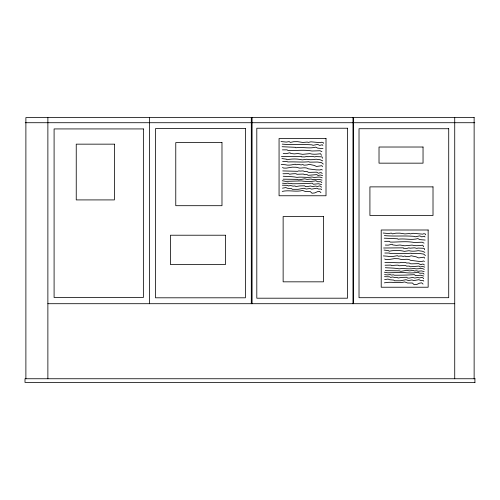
<?xml version="1.0" encoding="UTF-8"?>
<svg xmlns="http://www.w3.org/2000/svg" width="500" height="500" viewBox="0 0 500 500"><rect width="100%" height="100%" fill="white"/><g stroke="black" fill="none" stroke-linecap="round" stroke-linejoin="round"><path stroke-width="0.75" d="M282.488 188.156L285.831 187.594L287.587 188.275L291.581 188.625L292.35 189.312L298.031 189.325L303.888 188.25L306.288 189.056L309.85 188.494L311.588 189.125L316.769 188.219L318.688 189.081L320.925 188.975L321.669 189.662M384.631 279.625L387.975 279.062L389.731 279.744L393.725 280.094L394.494 280.781L400.175 280.794L406.031 279.719L408.431 280.525L411.994 279.962L413.731 280.594L418.913 279.688L420.831 280.55L423.069 280.444L423.812 281.131M282.369 185.206L287.506 185.331L288.431 185.95L290.544 185.506L293.019 186.131L294.962 185.963L295.95 186.531L299.837 185.919L304.613 185.812L305.5 186.606L307.169 186.606L310.5 185.994L312.619 186.562L315.45 186.056L317.575 186.456L319.619 185.894L320.8 186.35L321.494 187.262M384.513 276.675L389.65 276.8L390.569 277.419L392.688 276.975L395.163 277.6L397.106 277.431L398.094 278L401.981 277.387L406.756 277.281L407.644 278.075L409.312 278.075L412.644 277.462L414.762 278.031L417.594 277.525L419.719 277.925L421.763 277.362L422.944 277.819L423.638 278.731M283.181 153.588L286.019 153.694L290 152.775L290.681 153.456L294.212 153.9L297.869 153.55L302.675 154.331L309.906 153.631C313.319 154.7 317.094 154.119 320.631 153.719L321.45 155.312M385.325 245.056L388.162 245.162L392.144 244.244L392.825 244.925L396.356 245.369L400.012 245.019L404.819 245.8L412.05 245.1C415.462 246.169 419.237 245.588 422.775 245.188L423.594 246.781M282.238 191.394C289.2 189.775 295.763 192.262 302.581 190.456L305.481 191.537L310.225 191.531L312.038 193.231L314.794 192.919L317.413 191.688L319.556 191.375L320.913 192.613M384.381 282.856C391.344 281.244 397.906 283.731 404.725 281.925L407.625 283.006L412.369 283L414.181 284.7L416.938 284.387L419.556 283.156L421.7 282.844L423.056 284.081M281.45 156.537L301.3 156.387L301.413 156.844L304.738 156.95L306.806 156.375L307.844 156.713L312.45 156.363L314.756 156.931L315.794 156.588L321.231 156.806L322.156 157.031L322.519 158.294M383.594 248.006L403.444 247.856L403.556 248.312L406.881 248.419L408.95 247.844L409.988 248.181L414.594 247.831L416.9 248.4L417.938 248.056L423.375 248.275L424.3 248.5L424.656 249.762M282.731 170.919L297.675 171.312L298.894 170.837C300.694 171.631 302.825 170.125 304.5 171.562L307.069 171.513L308.325 172.3L309.575 172.362L316.631 172.169L318.594 173.287L320.138 172.625L321.531 172.787L322.212 173.562M384.875 262.387L399.812 262.781L401.037 262.306C402.837 263.1 404.969 261.594 406.644 263.031L409.212 262.981L410.469 263.769L411.719 263.831L418.775 263.637L420.737 264.75L422.281 264.088L423.675 264.25L424.356 265.031M282.419 149.863L287.069 149.844L288.194 150.631C296.163 150.712 304.206 149.519 311.969 151.006L320.031 150.75L321.887 151.656M384.562 241.331L389.212 241.312L390.337 242.1C398.306 242.181 406.35 240.987 414.113 242.475L422.175 242.219L424.031 243.125M474.194 117.581L25.888 117.581L25.888 378.75M25.238 122.719L474.787 122.719M47.875 303.706L454.725 303.706M475 378.75L25 378.75L25 382.419L475 382.419M282.925 173.756L288.7 173.637L289.581 174.213A33.025 33.025 0 0 1 295.938 173.706L297.019 174.281L303.381 174.031L304.531 174.675L307.144 174.613L308.106 175.319L316.837 174.625L318.075 175.525L320.363 174.95L322.625 175.656M283.131 179.181L297.206 179.363L298.681 179.862L304.781 178.819L307.087 179.431L311.15 178.988L312.256 179.488L314.788 179.325L315.894 179.769L319.25 179.444L322.019 180.113M282.256 180.731L285.637 181.35L301.256 180.925C305.988 181.669 311.131 181.713 315.912 180.775L317.475 181.725L320.962 181.731L321.869 182.681M385.069 265.225L390.844 265.1L391.725 265.681A33.025 33.025 0 0 1 398.081 265.175L399.162 265.75L405.519 265.5L406.675 266.144L409.288 266.081L410.25 266.788L418.981 266.087L420.219 266.994L422.506 266.413L424.769 267.125M385.275 270.65L399.35 270.831L400.825 271.331L406.925 270.287L409.231 270.894L413.294 270.456L414.4 270.956L416.931 270.794L418.038 271.238L421.394 270.912L424.162 271.581M384.4 272.2L387.781 272.819L403.4 272.387C408.131 273.137 413.275 273.181 418.056 272.244L419.619 273.194L423.106 273.2L424.012 274.15M282.65 161.55L287.194 161.562L287.787 161.981C294.806 161.581 301.938 162.506 308.919 161.725L309.569 162.156L317.481 162.031L321.444 162.594L323.288 164.075M384.794 253.019L389.338 253.031L389.925 253.444C396.95 253.05 404.081 253.975 411.062 253.194L411.712 253.619L419.625 253.5L423.587 254.062L425.425 255.544M282.106 146.713L295.606 147.331L295.831 147.781C302.325 146.731 309.125 148.963 315.744 147.131L317.706 148.144L323.019 148.575M384.25 238.181L397.75 238.794L397.975 239.25C404.469 238.2 411.269 240.431 417.887 238.594L419.85 239.613L425.163 240.044M281.025 141.556L286.325 142.081L289.163 141.619L290.4 142.4L293.694 141.706L297.669 141.681L302.794 142.444L307.362 142.081L308.275 142.413L310.906 141.831L320.669 142.681L321.587 142.225L323.081 142.444L323.55 143.35M383.169 233.025L388.469 233.55L391.306 233.088L392.544 233.869L395.838 233.175L399.812 233.15L404.938 233.912L409.506 233.55L410.419 233.881L413.05 233.3L422.812 234.15L423.731 233.694L425.225 233.912L425.694 234.819M282.244 144.125C292.231 145.056 302.231 144.056 312.062 144.881L312.981 145.325L317.688 144.4L319.65 145.406L322.294 144.713L322.875 145.506M384.387 235.594C394.375 236.525 404.375 235.525 414.206 236.35L415.125 236.794L419.831 235.869L421.794 236.875L424.438 236.181L425.019 236.975M283.188 176.256C287.812 176.562 292.494 176.456 296.944 177.369C301.913 176.562 306.887 178.056 311.844 177C315.312 178.356 319.012 175.812 322.181 177.856M385.331 267.725C389.956 268.031 394.637 267.925 399.087 268.837C404.056 268.031 409.031 269.519 413.988 268.469C417.456 269.825 421.156 267.281 424.325 269.325M281.219 164.45L285.294 164.737C288.444 165.7 292.006 164.775 295.219 164.213L296.019 164.725L299.062 164.494L301.056 164.938L302.944 164.537L303.888 165.175L307.213 164.956L309.006 164.306L314.056 165.369L316.5 166.45L321.863 165.7L322.5 166.706M383.363 255.912L387.438 256.206C390.588 257.169 394.15 256.244 397.362 255.681L398.162 256.194L401.206 255.963L403.2 256.406L405.087 256.006L406.031 256.644L409.356 256.425L411.15 255.775L416.2 256.837L418.644 257.919L424.006 257.169L424.644 258.175M281.938 158.575L286.475 159.194L286.981 159.756C291.938 158.706 297.462 158.688 302.256 159.881L306.806 159.238C309.775 160.012 313.056 159.731 316.075 159.213L320.244 159.756L322.725 160.906M384.081 250.044L388.619 250.662L389.125 251.225C394.081 250.175 399.606 250.156 404.4 251.35L408.95 250.706C411.919 251.481 415.2 251.2 418.219 250.681L422.388 251.225L424.869 252.369M321.644 184.594L318.519 183.744L313.312 184.244L312.3 183.175C305.569 183.637 298.875 183.75 292.344 183.762L291.475 183.369L288.988 183.588L288.062 183.081L285.625 183.469L282.444 183.188M423.787 276.062L420.656 275.212L415.456 275.712L414.444 274.644C407.713 275.106 401.019 275.219 394.487 275.231L393.619 274.837L391.131 275.056L390.206 274.55L387.769 274.938L384.588 274.656M322.331 169.963L321.2 169.456L320.031 169.95L316.381 169.869L308.463 168.875C305.856 166.944 302.475 168.2 299.525 168.106L296.269 167.256L292.275 167.169L286.363 168.119L283.7 168.088L282.488 167.512M424.475 261.431L423.344 260.925L422.175 261.419L418.525 261.337L410.606 260.338C408 258.412 404.619 259.669 401.669 259.575L398.413 258.725L394.419 258.637L388.5 259.587L385.844 259.55L384.631 258.981M474.919 378.75L474.919 382.419M474.131 117.581L474.131 378.75M454.725 117.581L454.725 378.75M353.338 117.581L353.338 303.706M353.013 117.581L353.013 303.706M252.037 117.581L252.037 303.706M251.669 117.581L251.669 303.706M251.3 117.581L251.3 303.706M149.588 117.581L149.588 303.706M47.875 117.581L47.875 378.75M347.506 128.225L256.806 128.225L256.806 298.2L347.506 298.2L347.506 128.225M245.4 128.619L155.488 128.619L155.488 297.806L245.4 297.806L245.4 128.619M448.719 128.725L359.025 128.725L359.025 297.7L448.719 297.7L448.719 128.725M143.369 128.931L54.094 128.931L54.094 297.494L143.369 297.494L143.369 128.931M326.012 138.531L279.062 138.531L279.062 195.756L326.012 195.756L326.012 138.531M221.981 142.6L175.769 142.6L175.769 205.694L221.981 205.694L221.981 142.6M114.394 144.156L76.244 144.156L76.244 199.913L114.394 199.913L114.394 144.156M423.038 147.019L379.019 147.019L379.019 163.162L423.038 163.162L423.038 147.019M433.013 186.875L369.919 186.875L369.919 215.481L433.013 215.481L433.013 186.875M323.488 216.544L283.137 216.544L283.137 281.831L323.488 281.831L323.488 216.544M428.156 230L381.206 230L381.206 287.225L428.156 287.225L428.156 230M225.463 235.219L170.444 235.219L170.444 264.562L225.463 264.562L225.463 235.219"/></g></svg>
